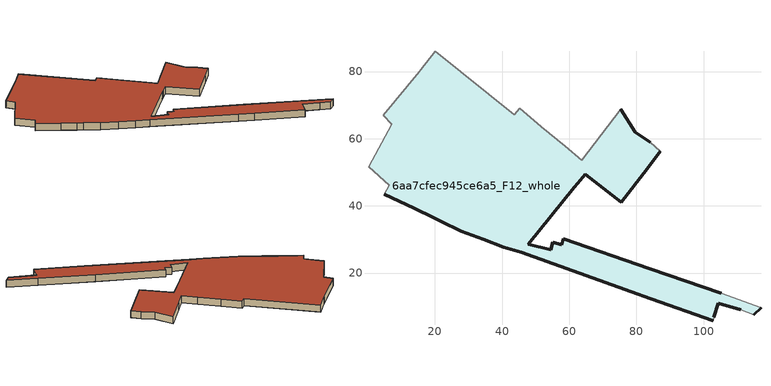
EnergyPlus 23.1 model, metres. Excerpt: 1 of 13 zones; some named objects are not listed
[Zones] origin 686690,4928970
6aa7cfec945ce6a5_F12_whole
 floor to 6aa7cfec945ce6a5_F11_whole (EU_floor_Construction): 114.91,7.57 117.1,9.72 105.23,14 84.02,21.34 58.22,30.26 57.79,28.49 55.02,29.15 54.49,26.97 47.78,28.58 61.53,45.52 62.47,46.68 64.72,49.45 75.45,41.11 83.16,51.09 87.11,56.2 84.07,58.97 79.62,61.87 75.31,68.82 67.53,58.69 63.72,53.65 58.77,57.75 51.71,63.6 45.27,69.04 43.67,67.1 20.02,86.01 15.74,80.57 15.3,80.02 4.57,67.03 7.19,64.29 0.2,51.67 6.37,46.11 4.92,43.41 13.82,39.37 19.59,36.51 21.72,35.46 27.78,32.46 34.34,30 40.53,27.72 45.75,26.21 78.4,14.42 84.28,12.3 102.84,5.84 103.1,6.76 104.35,11.02 111,9.02 z36
 wall outside (EU_wall_Construction): 75.31,68.82 79.62,61.87 84.07,58.97 / 87.11,56.2 83.16,51.09 75.45,41.11 64.72,49.45 62.47,46.68 61.53,45.52 47.78,28.58 54.49,26.97 55.02,29.15 57.79,28.49 58.22,30.26 84.02,21.34 105.23,14 / 117.1,9.72 114.91,7.57 / 111,9.02 104.35,11.02 103.1,6.76 / 102.84,5.84 84.28,12.3 78.4,14.42 45.75,26.21 40.53,27.72 34.34,30 27.78,32.46 21.72,35.46 19.59,36.51 13.82,39.37 4.92,43.41 z36:39
 wall adiabatic (EU_wall_Construction): 84.07,58.97 87.11,56.2 / 105.23,14 117.1,9.72 / 114.91,7.57 111,9.02 / 103.1,6.76 102.84,5.84 / 4.92,43.41 6.37,46.11 0.2,51.67 7.19,64.29 4.57,67.03 15.3,80.02 15.74,80.57 20.02,86.01 43.67,67.1 45.27,69.04 51.71,63.6 58.77,57.75 63.72,53.65 67.53,58.69 75.31,68.82 z36:39
 roof outside (EU_roof_Construction): 87.11,56.2 83.16,51.09 75.45,41.11 64.72,49.45 62.47,46.68 61.53,45.52 47.78,28.58 54.49,26.97 55.02,29.15 57.79,28.49 58.22,30.26 84.02,21.34 105.23,14 117.1,9.72 114.91,7.57 111,9.02 104.35,11.02 103.1,6.76 102.84,5.84 84.28,12.3 78.4,14.42 45.75,26.21 40.53,27.72 34.34,30 27.78,32.46 21.72,35.46 19.59,36.51 13.82,39.37 4.92,43.41 6.37,46.11 0.2,51.67 7.19,64.29 4.57,67.03 15.3,80.02 15.74,80.57 20.02,86.01 43.67,67.1 45.27,69.04 51.71,63.6 58.77,57.75 63.72,53.65 67.53,58.69 75.31,68.82 79.62,61.87 84.07,58.97 z39
[Building]
EU S2 Campaign: North Axis=0; Terrain=City; Solar Distribution=FullExterior
[Site:Location]
Bologna: Latitude=44.5; Longitude=11.25; Time Zone=1; Elevation=37
[SizingPeriod:WeatherFileDays]
AnnualSizingPeriod: Begin Month=1; Begin Day of Month=1; End Month=12; End Day of Month=31; Day of Week for Start Day=Monday; Use Weather File Daylight Saving Period=No; Use Weather File Rain and Snow Indicators=No
[MATERIAL]
EU_InternalMass_Material: Roughness=MediumRough; Thickness=0.1; Conductivity=1; Density=1800; Specific Heat=900; Thermal Absorptance=0.9; Solar Absorptance=0.7; Visible Absorptance=0.7
[MATERIAL:NOMASS] Roughness=MediumRough; Thermal Absorptance=0.9; Solar Absorptance=0.7; Visible Absorptance=0.7
Name | Thermal Resistance
EU_wall_NoMass | 0.905828
EU_roof_NoMass | 0.37593
EU_floor_NoMass | 0.67114
[CONSTRUCTION]
EU_wall_Construction: EU_wall_NoMass
EU_roof_Construction: EU_roof_NoMass
EU_floor_Construction: EU_floor_NoMass
EU_InternalMass_Construction: EU_InternalMass_Material
[ZONE]
6aa7cfec945ce6a5_F12_whole: Type=1; Multiplier=1; Ceiling Height=autocalculate; Volume=8967.07; Floor Area=autocalculate; Part of Total Floor Area=Yes
[INTERNALMASS]
6aa7cfec945ce6a5_F12_whole_EU_InternalMass: Construction=EU_InternalMass_Construction; Zone or ZoneList=6aa7cfec945ce6a5_F12_whole; Surface Area=2444.12
[OTHEREQUIPMENT]
EU_Step8_InternalGain_6aa7cfec945ce6a5_F12_whole_f000: Fuel Type=Electricity; Zone or ZoneList or Space or SpaceList=6aa7cfec945ce6a5_F12_whole; Schedule=EU_Step8_GainSchedule_6aa7cfec945ce6a5_F12_whole_f000; Design Level Calculation Method=Watts/Area; Power per Zone Floor Area=1; Fraction Latent=0; Fraction Radiant=0; Fraction Lost=0; Carbon Dioxide Generation Rate=0; EndUse Subcategory=EU_Step8_InternalGains
[ZONEVENTILATION:DESIGNFLOWRATE]
EU_ConstantAir_6aa7cfec945ce6a5_F12_whole: Zone or ZoneList or Space or SpaceList=6aa7cfec945ce6a5_F12_whole; Schedule=EU_AlwaysOn; Design Flow Rate Calculation Method=AirChanges/Hour; Air Changes per Hour=0.73129; Ventilation Type=Natural; Fan Pressure Rise=0; Fan Total Efficiency=1; Constant Term Coefficient=1; Temperature Term Coefficient=0; Velocity Term Coefficient=0; Velocity Squared Term Coefficient=0; Minimum Indoor Temperature=-100; Maximum Indoor Temperature=100; Delta Temperature=-100; Minimum Outdoor Temperature=-100; Maximum Outdoor Temperature=100; Maximum Wind Speed=40
[HVACTEMPLATE:ZONE:IDEALLOADSAIRSYSTEM]
6aa7cfec945ce6a5_F12_whole: Template Thermostat=EU_HeatOnly_6aa7cfec945ce6a5_F12_whole; System Availability Schedule=EU_AlwaysOn; Maximum Heating Supply Air Temperature=50; Minimum Cooling Supply Air Temperature=13; Maximum Heating Supply Air Humidity Ratio=0.0156; Minimum Cooling Supply Air Humidity Ratio=0.0077; Heating Limit=NoLimit; Cooling Limit=NoLimit; Heating Availability Schedule=EU_AlwaysOn; Cooling Availability Schedule=EU_CoolingOff; Dehumidification Control Type=ConstantSensibleHeatRatio; Cooling Sensible Heat Ratio=0.7; Dehumidification Setpoint=60; Humidification Control Type=None; Humidification Setpoint=30; Outdoor Air Method=None; Outdoor Air Flow Rate per Person=0.00944; Outdoor Air Flow Rate per Zone Floor Area=0; Outdoor Air Flow Rate per Zone=0; Demand Controlled Ventilation Type=None; Outdoor Air Economizer Type=NoEconomizer; Heat Recovery Type=None; Sensible Heat Recovery Effectiveness=0.7; Latent Heat Recovery Effectiveness=0.65
[SIZING:ZONE]
6aa7cfec945ce6a5_F12_whole: Zone Cooling Design Supply Air Temperature Input Method=SupplyAirTemperature; Zone Cooling Design Supply Air Temperature=13; Zone Heating Design Supply Air Temperature Input Method=SupplyAirTemperature; Zone Heating Design Supply Air Temperature=50; Zone Cooling Design Supply Air Humidity Ratio=0.008; Zone Heating Design Supply Air Humidity Ratio=0.008; Cooling Design Air Flow Method=DesignDay; Cooling Design Air Flow Rate=0; Cooling Minimum Air Flow per Zone Floor Area=0.000762; Cooling Minimum Air Flow=0; Cooling Minimum Air Flow Fraction=0.2; Heating Design Air Flow Method=DesignDay; Heating Design Air Flow Rate=0; Heating Maximum Air Flow per Zone Floor Area=0.002032; Heating Maximum Air Flow=0.141576; Heating Maximum Air Flow Fraction=0.3; Account for Dedicated Outdoor Air System=No; Dedicated Outdoor Air System Control Strategy=NeutralSupplyAir; Dedicated Outdoor Air Low Setpoint Temperature for Design=autosize; Dedicated Outdoor Air High Setpoint Temperature for Design=autosize; Zone Load Sizing Method=Sensible Load Only No Latent Load; Zone Latent Cooling Design Supply Air Humidity Ratio Input Method=HumidityRatioDifference; Zone Cooling Design Supply Air Humidity Ratio Difference=0.005; Zone Latent Heating Design Supply Air Humidity Ratio Input Method=HumidityRatioDifference; Zone Humidification Design Supply Air Humidity Ratio Difference=0.005
[SCHEDULE:CONSTANT]
Name | Hourly Value
EU_AlwaysOn | 1
EU_CoolingOff | 0
[SCHEDULE:FILE]
EU_Step8_GainSchedule_6aa7cfec945ce6a5_F12_whole_f000: File=../../schedules/6aa7cfec945ce6a5/6aa7cfec945ce6a5_F12_whole_f000_gain.csv; Column Number=1; Rows to Skip at Top=0; Number of Hours of Data=8760; Column Separator=Comma; Interpolate to Timestep=No; Minutes per Item=60; Adjust Schedule for Daylight Savings=Yes
